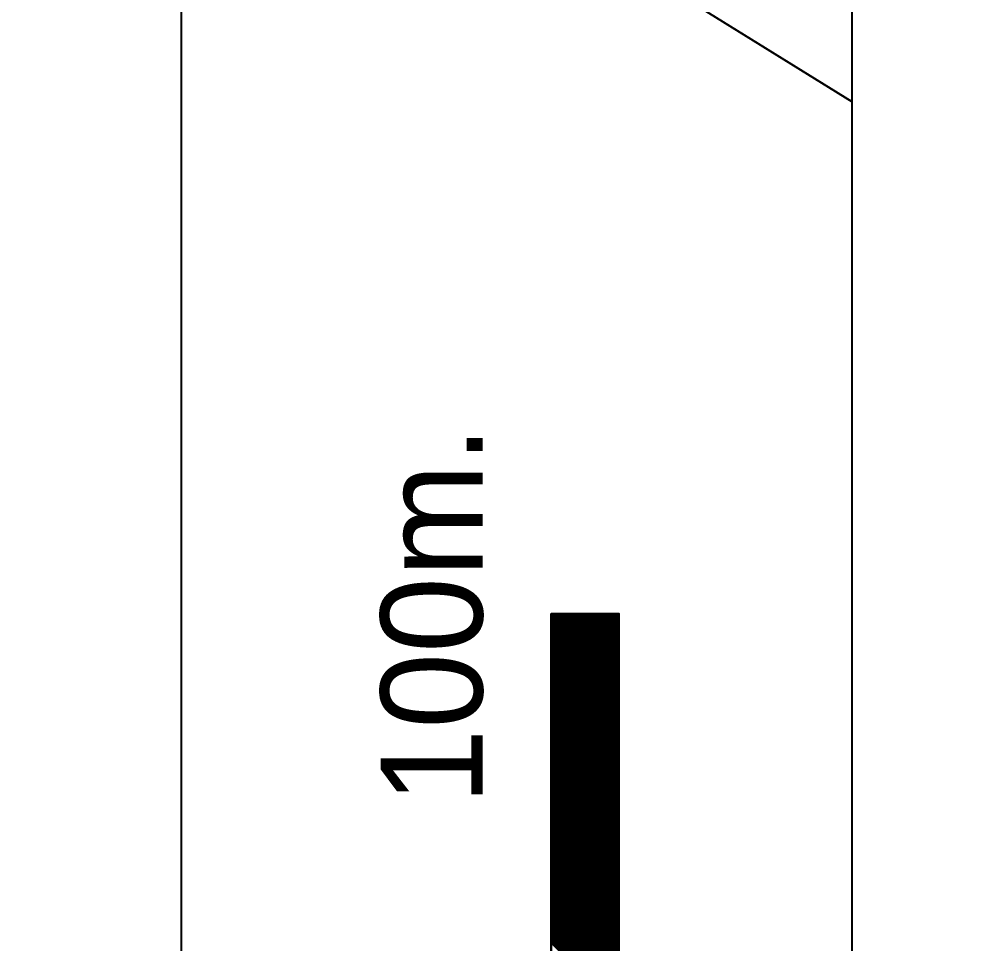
# Model space of a CAD drawing. Extents: x 730854 to 731444, y 4378581 to 4379608.
# Drawn here: x 731085.85 to 731100, y 4379576.16 to 4379589.76 of the extents above; entities that cross this region are included whole.
import ezdxf
from ezdxf.enums import TextEntityAlignment as Align

# ---------------------------------------------------------------- set-up
doc = ezdxf.new("R2010")
doc.units = 0
doc.layers.get('0').update_dxf_attribs({"linetype": 'CONTINUOUS'})

msp = doc.modelspace()

# ---------------------------------------------------------------- linework, layer by layer
at = {"color": 0, "linetype": 'CONTINUOUS'}
for p, q in [((731093.67, 4379481.01), (731093.67, 4379581.01)), ((731094.67, 4379580.01), (731093.67, 4379581.01)), ((731093.67, 4379481.01), (731093.67, 4379581.01)), ((731094.67, 4379580.01), (731093.67, 4379581.01)), ((731094.67, 4379579.99), (731093.67, 4379580.99)), ((731094.67, 4379579.99), (731093.67, 4379580.99)), ((731094.67, 4379579.98), (731093.67, 4379580.98)), ((731094.67, 4379579.98), (731093.67, 4379580.98)), ((731094.67, 4379579.96), (731093.67, 4379580.96)), ((731094.67, 4379579.96), (731093.67, 4379580.96)), ((731094.67, 4379579.95), (731093.67, 4379580.95)), ((731094.67, 4379579.95), (731093.67, 4379580.95)), ((731094.67, 4379580.02), (731093.68, 4379581.01)), ((731094.67, 4379580.02), (731093.68, 4379581.01)), ((731094.67, 4379580.03), (731093.69, 4379581.01)), ((731094.67, 4379580.03), (731093.69, 4379581.01)), ((731094.67, 4379580.05), (731093.71, 4379581.01)), ((731094.67, 4379580.05), (731093.71, 4379581.01)), ((731094.67, 4379580.06), (731093.72, 4379581.01)), ((731094.67, 4379580.06), (731093.72, 4379581.01)), ((731094.67, 4379580.08), (731093.74, 4379581.01)), ((731094.67, 4379580.08), (731093.74, 4379581.01)), ((731094.67, 4379580.09), (731093.75, 4379581.01)), ((731094.67, 4379580.09), (731093.75, 4379581.01)), ((731094.67, 4379580.1), (731093.76, 4379581.01)), ((731094.67, 4379580.1), (731093.76, 4379581.01)), ((731094.67, 4379580.12), (731093.78, 4379581.01)), ((731094.67, 4379580.12), (731093.78, 4379581.01)), ((731094.67, 4379580.13), (731093.79, 4379581.01)), ((731094.67, 4379580.13), (731093.79, 4379581.01)), ((731094.67, 4379580.15), (731093.81, 4379581.01)), ((731094.67, 4379580.15), (731093.81, 4379581.01)), ((731094.67, 4379580.16), (731093.82, 4379581.01)), ((731094.67, 4379580.16), (731093.82, 4379581.01)), ((731094.67, 4379580.17), (731093.83, 4379581.01)), ((731094.67, 4379580.17), (731093.83, 4379581.01)), ((731094.67, 4379580.19), (731093.85, 4379581.01)), ((731094.67, 4379580.19), (731093.85, 4379581.01)), ((731094.67, 4379580.2), (731093.86, 4379581.01)), ((731094.67, 4379580.2), (731093.86, 4379581.01)), ((731094.67, 4379580.22), (731093.88, 4379581.01)), ((731094.67, 4379580.22), (731093.88, 4379581.01)), ((731094.67, 4379580.23), (731093.89, 4379581.01)), ((731094.67, 4379580.23), (731093.89, 4379581.01)), ((731094.67, 4379580.25), (731093.91, 4379581.01)), ((731094.67, 4379580.25), (731093.91, 4379581.01)), ((731094.67, 4379580.26), (731093.92, 4379581.01)), ((731094.67, 4379580.26), (731093.92, 4379581.01)), ((731094.67, 4379580.27), (731093.93, 4379581.01)), ((731094.67, 4379580.27), (731093.93, 4379581.01)), ((731094.67, 4379580.29), (731093.95, 4379581.01)), ((731094.67, 4379580.29), (731093.95, 4379581.01)), ((731094.67, 4379580.3), (731093.96, 4379581.01)), ((731094.67, 4379580.3), (731093.96, 4379581.01)), ((731094.67, 4379580.32), (731093.98, 4379581.01)), ((731094.67, 4379580.32), (731093.98, 4379581.01)), ((731094.67, 4379580.33), (731093.99, 4379581.01)), ((731094.67, 4379580.33), (731093.99, 4379581.01)), ((731094.67, 4379580.34), (731094, 4379581.01)), ((731094.67, 4379580.34), (731094, 4379581.01)), ((731094.67, 4379580.36), (731094.02, 4379581.01)), ((731094.67, 4379580.36), (731094.02, 4379581.01)), ((731094.67, 4379580.37), (731094.03, 4379581.01)), ((731094.67, 4379580.37), (731094.03, 4379581.01)), ((731094.67, 4379580.39), (731094.05, 4379581.01)), ((731094.67, 4379580.39), (731094.05, 4379581.01)), ((731094.67, 4379580.4), (731094.06, 4379581.01)), ((731094.67, 4379580.4), (731094.06, 4379581.01)), ((731094.67, 4379580.42), (731094.08, 4379581.01)), ((731094.67, 4379580.42), (731094.08, 4379581.01)), ((731094.67, 4379580.43), (731094.09, 4379581.01)), ((731094.67, 4379580.43), (731094.09, 4379581.01)), ((731094.67, 4379580.44), (731094.1, 4379581.01)), ((731094.67, 4379580.44), (731094.1, 4379581.01)), ((731094.67, 4379580.46), (731094.12, 4379581.01)), ((731094.67, 4379580.46), (731094.12, 4379581.01)), ((731094.67, 4379580.47), (731094.13, 4379581.01)), ((731094.67, 4379580.47), (731094.13, 4379581.01)), ((731094.67, 4379580.49), (731094.15, 4379581.01)), ((731094.67, 4379580.49), (731094.15, 4379581.01)), ((731094.67, 4379580.5), (731094.16, 4379581.01)), ((731094.67, 4379580.5), (731094.16, 4379581.01)), ((731094.67, 4379580.51), (731094.17, 4379581.01)), ((731094.67, 4379580.51), (731094.17, 4379581.01)), ((731094.67, 4379580.53), (731094.19, 4379581.01)), ((731094.67, 4379580.53), (731094.19, 4379581.01)), ((731094.67, 4379580.54), (731094.2, 4379581.01)), ((731094.67, 4379580.54), (731094.2, 4379581.01)), ((731094.67, 4379580.56), (731094.22, 4379581.01)), ((731094.67, 4379580.56), (731094.22, 4379581.01)), ((731094.67, 4379580.57), (731094.23, 4379581.01)), ((731094.67, 4379580.57), (731094.23, 4379581.01)), ((731094.67, 4379580.59), (731094.25, 4379581.01)), ((731094.67, 4379580.59), (731094.25, 4379581.01)), ((731094.67, 4379580.6), (731094.26, 4379581.01)), ((731094.67, 4379580.6), (731094.26, 4379581.01)), ((731094.67, 4379580.61), (731094.27, 4379581.01)), ((731094.67, 4379580.61), (731094.27, 4379581.01)), ((731094.67, 4379580.63), (731094.29, 4379581.01)), ((731094.67, 4379580.63), (731094.29, 4379581.01)), ((731094.67, 4379580.64), (731094.3, 4379581.01)), ((731094.67, 4379580.64), (731094.3, 4379581.01)), ((731094.67, 4379580.66), (731094.32, 4379581.01)), ((731094.67, 4379580.66), (731094.32, 4379581.01)), ((731094.67, 4379580.67), (731094.33, 4379581.01)), ((731094.67, 4379580.67), (731094.33, 4379581.01)), ((731094.67, 4379580.68), (731094.34, 4379581.01)), ((731094.67, 4379580.68), (731094.34, 4379581.01)), ((731094.67, 4379580.7), (731094.36, 4379581.01)), ((731094.67, 4379580.7), (731094.36, 4379581.01)), ((731094.67, 4379580.71), (731094.37, 4379581.01)), ((731094.67, 4379580.71), (731094.37, 4379581.01)), ((731094.67, 4379580.73), (731094.39, 4379581.01)), ((731094.67, 4379580.73), (731094.39, 4379581.01)), ((731094.67, 4379580.74), (731094.4, 4379581.01)), ((731094.67, 4379580.74), (731094.4, 4379581.01)), ((731094.67, 4379580.75), (731094.41, 4379581.01)), ((731094.67, 4379580.75), (731094.41, 4379581.01)), ((731094.67, 4379580.77), (731094.43, 4379581.01)), ((731094.67, 4379580.77), (731094.43, 4379581.01)), ((731094.67, 4379580.78), (731094.44, 4379581.01)), ((731094.67, 4379580.78), (731094.44, 4379581.01)), ((731094.67, 4379580.8), (731094.46, 4379581.01)), ((731094.67, 4379580.8), (731094.46, 4379581.01)), ((731094.67, 4379580.81), (731094.47, 4379581.01)), ((731094.67, 4379580.81), (731094.47, 4379581.01)), ((731094.67, 4379580.83), (731094.49, 4379581.01)), ((731094.67, 4379580.83), (731094.49, 4379581.01)), ((731094.67, 4379580.84), (731094.5, 4379581.01)), ((731094.67, 4379580.84), (731094.5, 4379581.01)), ((731094.67, 4379580.85), (731094.51, 4379581.01)), ((731094.67, 4379580.85), (731094.51, 4379581.01)), ((731094.67, 4379580.87), (731094.53, 4379581.01)), ((731094.67, 4379580.87), (731094.53, 4379581.01)), ((731094.67, 4379580.88), (731094.54, 4379581.01)), ((731094.67, 4379580.88), (731094.54, 4379581.01)), ((731094.67, 4379580.9), (731094.56, 4379581.01)), ((731094.67, 4379580.9), (731094.56, 4379581.01)), ((731094.67, 4379580.91), (731094.57, 4379581.01)), ((731094.67, 4379580.91), (731094.57, 4379581.01)), ((731094.67, 4379580.92), (731094.58, 4379581.01)), ((731094.67, 4379580.92), (731094.58, 4379581.01)), ((731094.67, 4379580.94), (731094.6, 4379581.01)), ((731094.67, 4379580.94), (731094.6, 4379581.01)), ((731094.67, 4379580.95), (731094.61, 4379581.01)), ((731094.67, 4379580.95), (731094.61, 4379581.01)), ((731094.67, 4379580.97), (731094.63, 4379581.01)), ((731094.67, 4379580.97), (731094.63, 4379581.01)), ((731094.67, 4379580.98), (731094.64, 4379581.01)), ((731094.67, 4379580.98), (731094.64, 4379581.01)), ((731094.67, 4379581), (731094.66, 4379581.01)), ((731094.67, 4379581), (731094.66, 4379581.01)), ((731094.67, 4379481.01), (731094.67, 4379581.01)), ((731094.67, 4379481.01), (731094.67, 4379581.01)), ((731094.67, 4379579.93), (731093.67, 4379580.93)), ((731094.67, 4379579.93), (731093.67, 4379580.93)), ((731094.67, 4379579.92), (731093.67, 4379580.92)), ((731094.67, 4379579.92), (731093.67, 4379580.92)), ((731094.67, 4379579.91), (731093.67, 4379580.91)), ((731094.67, 4379579.91), (731093.67, 4379580.91)), ((731094.67, 4379579.89), (731093.67, 4379580.89)), ((731094.67, 4379579.89), (731093.67, 4379580.89)), ((731094.67, 4379579.88), (731093.67, 4379580.88)), ((731094.67, 4379579.88), (731093.67, 4379580.88)), ((731094.67, 4379579.86), (731093.67, 4379580.86)), ((731094.67, 4379579.86), (731093.67, 4379580.86)), ((731094.67, 4379579.85), (731093.67, 4379580.85)), ((731094.67, 4379579.85), (731093.67, 4379580.85)), ((731094.67, 4379579.84), (731093.67, 4379580.84)), ((731094.67, 4379579.84), (731093.67, 4379580.84)), ((731094.67, 4379579.82), (731093.67, 4379580.82)), ((731094.67, 4379579.82), (731093.67, 4379580.82)), ((731094.67, 4379579.81), (731093.67, 4379580.81)), ((731094.67, 4379579.81), (731093.67, 4379580.81)), ((731094.67, 4379579.79), (731093.67, 4379580.79)), ((731094.67, 4379579.79), (731093.67, 4379580.79)), ((731094.67, 4379579.78), (731093.67, 4379580.78)), ((731094.67, 4379579.78), (731093.67, 4379580.78)), ((731094.67, 4379579.76), (731093.67, 4379580.76)), ((731094.67, 4379579.76), (731093.67, 4379580.76)), ((731094.67, 4379579.75), (731093.67, 4379580.75)), ((731094.67, 4379579.75), (731093.67, 4379580.75)), ((731094.67, 4379579.74), (731093.67, 4379580.74)), ((731094.67, 4379579.74), (731093.67, 4379580.74)), ((731094.67, 4379579.72), (731093.67, 4379580.72)), ((731094.67, 4379579.72), (731093.67, 4379580.72)), ((731094.67, 4379579.71), (731093.67, 4379580.71)), ((731094.67, 4379579.71), (731093.67, 4379580.71)), ((731094.67, 4379579.69), (731093.67, 4379580.69)), ((731094.67, 4379579.69), (731093.67, 4379580.69)), ((731094.67, 4379579.68), (731093.67, 4379580.68)), ((731094.67, 4379579.68), (731093.67, 4379580.68)), ((731094.67, 4379579.67), (731093.67, 4379580.67)), ((731094.67, 4379579.67), (731093.67, 4379580.67)), ((731094.67, 4379579.65), (731093.67, 4379580.65)), ((731094.67, 4379579.65), (731093.67, 4379580.65)), ((731094.67, 4379579.64), (731093.67, 4379580.64)), ((731094.67, 4379579.64), (731093.67, 4379580.64)), ((731094.67, 4379579.62), (731093.67, 4379580.62)), ((731094.67, 4379579.62), (731093.67, 4379580.62)), ((731094.67, 4379579.61), (731093.67, 4379580.61)), ((731094.67, 4379579.61), (731093.67, 4379580.61)), ((731094.67, 4379579.6), (731093.67, 4379580.6)), ((731094.67, 4379579.6), (731093.67, 4379580.6)), ((731094.67, 4379579.58), (731093.67, 4379580.58)), ((731094.67, 4379579.58), (731093.67, 4379580.58)), ((731094.67, 4379579.57), (731093.67, 4379580.57)), ((731094.67, 4379579.57), (731093.67, 4379580.57)), ((731094.67, 4379579.55), (731093.67, 4379580.55)), ((731094.67, 4379579.55), (731093.67, 4379580.55)), ((731094.67, 4379579.54), (731093.67, 4379580.54)), ((731094.67, 4379579.54), (731093.67, 4379580.54)), ((731094.67, 4379579.52), (731093.67, 4379580.52)), ((731094.67, 4379579.52), (731093.67, 4379580.52)), ((731094.67, 4379579.51), (731093.67, 4379580.51)), ((731094.67, 4379579.51), (731093.67, 4379580.51)), ((731094.67, 4379579.5), (731093.67, 4379580.5)), ((731094.67, 4379579.5), (731093.67, 4379580.5)), ((731094.67, 4379579.48), (731093.67, 4379580.48)), ((731094.67, 4379579.48), (731093.67, 4379580.48)), ((731094.67, 4379579.47), (731093.67, 4379580.47)), ((731094.67, 4379579.47), (731093.67, 4379580.47)), ((731094.67, 4379579.45), (731093.67, 4379580.45)), ((731094.67, 4379579.45), (731093.67, 4379580.45)), ((731094.67, 4379579.44), (731093.67, 4379580.44)), ((731094.67, 4379579.44), (731093.67, 4379580.44)), ((731094.67, 4379579.43), (731093.67, 4379580.43)), ((731094.67, 4379579.43), (731093.67, 4379580.43)), ((731094.67, 4379579.41), (731093.67, 4379580.41)), ((731094.67, 4379579.41), (731093.67, 4379580.41)), ((731094.67, 4379579.4), (731093.67, 4379580.4)), ((731094.67, 4379579.4), (731093.67, 4379580.4)), ((731094.67, 4379579.38), (731093.67, 4379580.38)), ((731094.67, 4379579.38), (731093.67, 4379580.38)), ((731094.67, 4379579.37), (731093.67, 4379580.37)), ((731094.67, 4379579.37), (731093.67, 4379580.37)), ((731094.67, 4379579.35), (731093.67, 4379580.35)), ((731094.67, 4379579.35), (731093.67, 4379580.35)), ((731094.67, 4379579.34), (731093.67, 4379580.34)), ((731094.67, 4379579.34), (731093.67, 4379580.34)), ((731094.67, 4379579.33), (731093.67, 4379580.33)), ((731094.67, 4379579.33), (731093.67, 4379580.33)), ((731094.67, 4379579.31), (731093.67, 4379580.31)), ((731094.67, 4379579.31), (731093.67, 4379580.31)), ((731094.67, 4379579.3), (731093.67, 4379580.3)), ((731094.67, 4379579.3), (731093.67, 4379580.3)), ((731094.67, 4379579.28), (731093.67, 4379580.28)), ((731094.67, 4379579.28), (731093.67, 4379580.28)), ((731094.67, 4379579.27), (731093.67, 4379580.27)), ((731094.67, 4379579.27), (731093.67, 4379580.27)), ((731094.67, 4379579.26), (731093.67, 4379580.26)), ((731094.67, 4379579.26), (731093.67, 4379580.26)), ((731094.67, 4379579.24), (731093.67, 4379580.24)), ((731094.67, 4379579.24), (731093.67, 4379580.24)), ((731094.67, 4379579.23), (731093.67, 4379580.23)), ((731094.67, 4379579.23), (731093.67, 4379580.23)), ((731094.67, 4379579.21), (731093.67, 4379580.21)), ((731094.67, 4379579.21), (731093.67, 4379580.21)), ((731094.67, 4379579.2), (731093.67, 4379580.2)), ((731094.67, 4379579.2), (731093.67, 4379580.2)), ((731094.67, 4379579.18), (731093.67, 4379580.18)), ((731094.67, 4379579.18), (731093.67, 4379580.18)), ((731094.67, 4379579.17), (731093.67, 4379580.17)), ((731094.67, 4379579.17), (731093.67, 4379580.17)), ((731094.67, 4379579.16), (731093.67, 4379580.16)), ((731094.67, 4379579.16), (731093.67, 4379580.16)), ((731094.67, 4379579.14), (731093.67, 4379580.14)), ((731094.67, 4379579.14), (731093.67, 4379580.14)), ((731094.67, 4379579.13), (731093.67, 4379580.13)), ((731094.67, 4379579.13), (731093.67, 4379580.13)), ((731094.67, 4379579.11), (731093.67, 4379580.11)), ((731094.67, 4379579.11), (731093.67, 4379580.11)), ((731094.67, 4379579.1), (731093.67, 4379580.1)), ((731094.67, 4379579.1), (731093.67, 4379580.1)), ((731094.67, 4379579.09), (731093.67, 4379580.09)), ((731094.67, 4379579.09), (731093.67, 4379580.09)), ((731094.67, 4379579.07), (731093.67, 4379580.07)), ((731094.67, 4379579.07), (731093.67, 4379580.07)), ((731094.67, 4379579.06), (731093.67, 4379580.06)), ((731094.67, 4379579.06), (731093.67, 4379580.06)), ((731094.67, 4379579.04), (731093.67, 4379580.04)), ((731094.67, 4379579.04), (731093.67, 4379580.04)), ((731094.67, 4379579.03), (731093.67, 4379580.03)), ((731094.67, 4379579.03), (731093.67, 4379580.03)), ((731094.67, 4379579.02), (731093.67, 4379580.02)), ((731094.67, 4379579.02), (731093.67, 4379580.02)), ((731094.67, 4379579), (731093.67, 4379580)), ((731094.67, 4379579), (731093.67, 4379580)), ((731094.67, 4379578.99), (731093.67, 4379579.99)), ((731094.67, 4379578.99), (731093.67, 4379579.99)), ((731094.67, 4379578.97), (731093.67, 4379579.97)), ((731094.67, 4379578.97), (731093.67, 4379579.97)), ((731094.67, 4379578.96), (731093.67, 4379579.96)), ((731094.67, 4379578.96), (731093.67, 4379579.96)), ((731094.67, 4379578.94), (731093.67, 4379579.94)), ((731094.67, 4379578.94), (731093.67, 4379579.94)), ((731094.67, 4379578.93), (731093.67, 4379579.93)), ((731094.67, 4379578.93), (731093.67, 4379579.93)), ((731094.67, 4379578.92), (731093.67, 4379579.92)), ((731094.67, 4379578.92), (731093.67, 4379579.92)), ((731094.67, 4379578.9), (731093.67, 4379579.9)), ((731094.67, 4379578.9), (731093.67, 4379579.9)), ((731094.67, 4379578.89), (731093.67, 4379579.89)), ((731094.67, 4379578.89), (731093.67, 4379579.89)), ((731094.67, 4379578.87), (731093.67, 4379579.87)), ((731094.67, 4379578.87), (731093.67, 4379579.87)), ((731094.67, 4379578.86), (731093.67, 4379579.86)), ((731094.67, 4379578.86), (731093.67, 4379579.86)), ((731094.67, 4379578.85), (731093.67, 4379579.85)), ((731094.67, 4379578.85), (731093.67, 4379579.85)), ((731094.67, 4379578.83), (731093.67, 4379579.83)), ((731094.67, 4379578.83), (731093.67, 4379579.83)), ((731094.67, 4379578.82), (731093.67, 4379579.82)), ((731094.67, 4379578.82), (731093.67, 4379579.82)), ((731094.67, 4379578.8), (731093.67, 4379579.8)), ((731094.67, 4379578.8), (731093.67, 4379579.8)), ((731094.67, 4379578.79), (731093.67, 4379579.79)), ((731094.67, 4379578.79), (731093.67, 4379579.79)), ((731094.67, 4379578.77), (731093.67, 4379579.77)), ((731094.67, 4379578.77), (731093.67, 4379579.77)), ((731094.67, 4379578.76), (731093.67, 4379579.76)), ((731094.67, 4379578.76), (731093.67, 4379579.76)), ((731094.67, 4379578.75), (731093.67, 4379579.75)), ((731094.67, 4379578.75), (731093.67, 4379579.75)), ((731094.67, 4379578.73), (731093.67, 4379579.73)), ((731094.67, 4379578.73), (731093.67, 4379579.73)), ((731094.67, 4379578.72), (731093.67, 4379579.72)), ((731094.67, 4379578.72), (731093.67, 4379579.72)), ((731094.67, 4379578.7), (731093.67, 4379579.7)), ((731094.67, 4379578.7), (731093.67, 4379579.7)), ((731094.67, 4379578.69), (731093.67, 4379579.69)), ((731094.67, 4379578.69), (731093.67, 4379579.69)), ((731094.67, 4379578.68), (731093.67, 4379579.68)), ((731094.67, 4379578.68), (731093.67, 4379579.68)), ((731094.67, 4379578.66), (731093.67, 4379579.66)), ((731094.67, 4379578.66), (731093.67, 4379579.66)), ((731094.67, 4379578.65), (731093.67, 4379579.65)), ((731094.67, 4379578.65), (731093.67, 4379579.65)), ((731094.67, 4379578.63), (731093.67, 4379579.63)), ((731094.67, 4379578.63), (731093.67, 4379579.63)), ((731094.67, 4379578.62), (731093.67, 4379579.62)), ((731094.67, 4379578.62), (731093.67, 4379579.62)), ((731094.67, 4379578.61), (731093.67, 4379579.61)), ((731094.67, 4379578.61), (731093.67, 4379579.61)), ((731094.67, 4379578.59), (731093.67, 4379579.59)), ((731094.67, 4379578.59), (731093.67, 4379579.59)), ((731094.67, 4379578.58), (731093.67, 4379579.58)), ((731094.67, 4379578.58), (731093.67, 4379579.58)), ((731094.67, 4379578.56), (731093.67, 4379579.56)), ((731094.67, 4379578.56), (731093.67, 4379579.56)), ((731094.67, 4379578.55), (731093.67, 4379579.55)), ((731094.67, 4379578.55), (731093.67, 4379579.55)), ((731094.67, 4379578.53), (731093.67, 4379579.53)), ((731094.67, 4379578.53), (731093.67, 4379579.53)), ((731094.67, 4379578.52), (731093.67, 4379579.52)), ((731094.67, 4379578.52), (731093.67, 4379579.52)), ((731094.67, 4379578.51), (731093.67, 4379579.51)), ((731094.67, 4379578.51), (731093.67, 4379579.51)), ((731094.67, 4379578.49), (731093.67, 4379579.49)), ((731094.67, 4379578.49), (731093.67, 4379579.49)), ((731094.67, 4379578.48), (731093.67, 4379579.48)), ((731094.67, 4379578.48), (731093.67, 4379579.48)), ((731094.67, 4379578.46), (731093.67, 4379579.46)), ((731094.67, 4379578.46), (731093.67, 4379579.46)), ((731094.67, 4379578.45), (731093.67, 4379579.45)), ((731094.67, 4379578.45), (731093.67, 4379579.45)), ((731094.67, 4379578.44), (731093.67, 4379579.44)), ((731094.67, 4379578.44), (731093.67, 4379579.44)), ((731094.67, 4379578.42), (731093.67, 4379579.42)), ((731094.67, 4379578.42), (731093.67, 4379579.42)), ((731094.67, 4379578.41), (731093.67, 4379579.41)), ((731094.67, 4379578.41), (731093.67, 4379579.41)), ((731094.67, 4379578.39), (731093.67, 4379579.39)), ((731094.67, 4379578.39), (731093.67, 4379579.39)), ((731094.67, 4379578.38), (731093.67, 4379579.38)), ((731094.67, 4379578.38), (731093.67, 4379579.38)), ((731094.67, 4379578.36), (731093.67, 4379579.36)), ((731094.67, 4379578.36), (731093.67, 4379579.36)), ((731094.67, 4379578.35), (731093.67, 4379579.35)), ((731094.67, 4379578.35), (731093.67, 4379579.35)), ((731094.67, 4379578.34), (731093.67, 4379579.34)), ((731094.67, 4379578.34), (731093.67, 4379579.34)), ((731094.67, 4379578.32), (731093.67, 4379579.32)), ((731094.67, 4379578.32), (731093.67, 4379579.32)), ((731094.67, 4379578.31), (731093.67, 4379579.31)), ((731094.67, 4379578.31), (731093.67, 4379579.31)), ((731094.67, 4379578.29), (731093.67, 4379579.29)), ((731094.67, 4379578.29), (731093.67, 4379579.29)), ((731094.67, 4379578.28), (731093.67, 4379579.28)), ((731094.67, 4379578.28), (731093.67, 4379579.28)), ((731094.67, 4379578.27), (731093.67, 4379579.27)), ((731094.67, 4379578.27), (731093.67, 4379579.27)), ((731094.67, 4379578.25), (731093.67, 4379579.25)), ((731094.67, 4379578.25), (731093.67, 4379579.25)), ((731094.67, 4379578.24), (731093.67, 4379579.24)), ((731094.67, 4379578.24), (731093.67, 4379579.24)), ((731094.67, 4379578.22), (731093.67, 4379579.22)), ((731094.67, 4379578.22), (731093.67, 4379579.22)), ((731094.67, 4379578.21), (731093.67, 4379579.21)), ((731094.67, 4379578.21), (731093.67, 4379579.21)), ((731094.67, 4379578.2), (731093.67, 4379579.2)), ((731094.67, 4379578.2), (731093.67, 4379579.2)), ((731094.67, 4379578.18), (731093.67, 4379579.18)), ((731094.67, 4379578.18), (731093.67, 4379579.18)), ((731094.67, 4379578.17), (731093.67, 4379579.17)), ((731094.67, 4379578.17), (731093.67, 4379579.17)), ((731094.67, 4379578.15), (731093.67, 4379579.15)), ((731094.67, 4379578.15), (731093.67, 4379579.15)), ((731094.67, 4379578.14), (731093.67, 4379579.14)), ((731094.67, 4379578.14), (731093.67, 4379579.14)), ((731094.67, 4379578.12), (731093.67, 4379579.12)), ((731094.67, 4379578.12), (731093.67, 4379579.12)), ((731094.67, 4379578.11), (731093.67, 4379579.11)), ((731094.67, 4379578.11), (731093.67, 4379579.11)), ((731094.67, 4379578.1), (731093.67, 4379579.1)), ((731094.67, 4379578.1), (731093.67, 4379579.1)), ((731094.67, 4379578.08), (731093.67, 4379579.08)), ((731094.67, 4379578.08), (731093.67, 4379579.08)), ((731094.67, 4379578.07), (731093.67, 4379579.07)), ((731094.67, 4379578.07), (731093.67, 4379579.07)), ((731094.67, 4379578.05), (731093.67, 4379579.05)), ((731094.67, 4379578.05), (731093.67, 4379579.05)), ((731094.67, 4379578.04), (731093.67, 4379579.04)), ((731094.67, 4379578.04), (731093.67, 4379579.04)), ((731094.67, 4379578.03), (731093.67, 4379579.03)), ((731094.67, 4379578.03), (731093.67, 4379579.03)), ((731094.67, 4379578.01), (731093.67, 4379579.01)), ((731094.67, 4379578.01), (731093.67, 4379579.01)), ((731094.67, 4379578), (731093.67, 4379579)), ((731094.67, 4379578), (731093.67, 4379579)), ((731094.67, 4379577.98), (731093.67, 4379578.98)), ((731094.67, 4379577.98), (731093.67, 4379578.98)), ((731094.67, 4379577.97), (731093.67, 4379578.97)), ((731094.67, 4379577.97), (731093.67, 4379578.97)), ((731094.67, 4379577.95), (731093.67, 4379578.95)), ((731094.67, 4379577.95), (731093.67, 4379578.95)), ((731094.67, 4379577.94), (731093.67, 4379578.94)), ((731094.67, 4379577.94), (731093.67, 4379578.94)), ((731094.67, 4379577.93), (731093.67, 4379578.93)), ((731094.67, 4379577.93), (731093.67, 4379578.93)), ((731094.67, 4379577.91), (731093.67, 4379578.91)), ((731094.67, 4379577.91), (731093.67, 4379578.91)), ((731094.67, 4379577.9), (731093.67, 4379578.9)), ((731094.67, 4379577.9), (731093.67, 4379578.9)), ((731094.67, 4379577.88), (731093.67, 4379578.88)), ((731094.67, 4379577.88), (731093.67, 4379578.88)), ((731094.67, 4379577.87), (731093.67, 4379578.87)), ((731094.67, 4379577.87), (731093.67, 4379578.87)), ((731094.67, 4379577.86), (731093.67, 4379578.86)), ((731094.67, 4379577.86), (731093.67, 4379578.86)), ((731094.67, 4379577.84), (731093.67, 4379578.84)), ((731094.67, 4379577.84), (731093.67, 4379578.84)), ((731094.67, 4379577.83), (731093.67, 4379578.83)), ((731094.67, 4379577.83), (731093.67, 4379578.83)), ((731094.67, 4379577.81), (731093.67, 4379578.81)), ((731094.67, 4379577.81), (731093.67, 4379578.81)), ((731094.67, 4379577.8), (731093.67, 4379578.8)), ((731094.67, 4379577.8), (731093.67, 4379578.8)), ((731094.67, 4379577.78), (731093.67, 4379578.78)), ((731094.67, 4379577.78), (731093.67, 4379578.78)), ((731094.67, 4379577.77), (731093.67, 4379578.77)), ((731094.67, 4379577.77), (731093.67, 4379578.77)), ((731094.67, 4379577.76), (731093.67, 4379578.76)), ((731094.67, 4379577.76), (731093.67, 4379578.76)), ((731094.67, 4379577.74), (731093.67, 4379578.74)), ((731094.67, 4379577.74), (731093.67, 4379578.74)), ((731094.67, 4379577.73), (731093.67, 4379578.73)), ((731094.67, 4379577.73), (731093.67, 4379578.73)), ((731094.67, 4379577.71), (731093.67, 4379578.71)), ((731094.67, 4379577.71), (731093.67, 4379578.71)), ((731094.67, 4379577.7), (731093.67, 4379578.7)), ((731094.67, 4379577.7), (731093.67, 4379578.7)), ((731094.67, 4379577.69), (731093.67, 4379578.69)), ((731094.67, 4379577.69), (731093.67, 4379578.69)), ((731094.67, 4379577.67), (731093.67, 4379578.67)), ((731094.67, 4379577.67), (731093.67, 4379578.67)), ((731094.67, 4379577.66), (731093.67, 4379578.66)), ((731094.67, 4379577.66), (731093.67, 4379578.66)), ((731094.67, 4379577.64), (731093.67, 4379578.64)), ((731094.67, 4379577.64), (731093.67, 4379578.64)), ((731094.67, 4379577.63), (731093.67, 4379578.63)), ((731094.67, 4379577.63), (731093.67, 4379578.63)), ((731094.67, 4379577.62), (731093.67, 4379578.62)), ((731094.67, 4379577.62), (731093.67, 4379578.62)), ((731094.67, 4379577.6), (731093.67, 4379578.6)), ((731094.67, 4379577.6), (731093.67, 4379578.6)), ((731094.67, 4379577.59), (731093.67, 4379578.59)), ((731094.67, 4379577.59), (731093.67, 4379578.59)), ((731094.67, 4379577.57), (731093.67, 4379578.57)), ((731094.67, 4379577.57), (731093.67, 4379578.57)), ((731094.67, 4379577.56), (731093.67, 4379578.56)), ((731094.67, 4379577.56), (731093.67, 4379578.56)), ((731094.67, 4379577.54), (731093.67, 4379578.54)), ((731094.67, 4379577.54), (731093.67, 4379578.54)), ((731094.67, 4379577.53), (731093.67, 4379578.53)), ((731094.67, 4379577.53), (731093.67, 4379578.53)), ((731094.67, 4379577.52), (731093.67, 4379578.52)), ((731094.67, 4379577.52), (731093.67, 4379578.52)), ((731094.67, 4379577.5), (731093.67, 4379578.5)), ((731094.67, 4379577.5), (731093.67, 4379578.5)), ((731094.67, 4379577.49), (731093.67, 4379578.49)), ((731094.67, 4379577.49), (731093.67, 4379578.49)), ((731094.67, 4379577.47), (731093.67, 4379578.47)), ((731094.67, 4379577.47), (731093.67, 4379578.47)), ((731094.67, 4379577.46), (731093.67, 4379578.46)), ((731094.67, 4379577.46), (731093.67, 4379578.46)), ((731094.67, 4379577.45), (731093.67, 4379578.45)), ((731094.67, 4379577.45), (731093.67, 4379578.45)), ((731094.67, 4379577.43), (731093.67, 4379578.43)), ((731094.67, 4379577.43), (731093.67, 4379578.43)), ((731094.67, 4379577.42), (731093.67, 4379578.42)), ((731094.67, 4379577.42), (731093.67, 4379578.42)), ((731094.67, 4379577.4), (731093.67, 4379578.4)), ((731094.67, 4379577.4), (731093.67, 4379578.4)), ((731094.67, 4379577.39), (731093.67, 4379578.39)), ((731094.67, 4379577.39), (731093.67, 4379578.39)), ((731094.67, 4379577.37), (731093.67, 4379578.37)), ((731094.67, 4379577.37), (731093.67, 4379578.37)), ((731094.67, 4379577.36), (731093.67, 4379578.36)), ((731094.67, 4379577.36), (731093.67, 4379578.36)), ((731094.67, 4379577.35), (731093.67, 4379578.35)), ((731094.67, 4379577.35), (731093.67, 4379578.35)), ((731094.67, 4379577.33), (731093.67, 4379578.33)), ((731094.67, 4379577.33), (731093.67, 4379578.33)), ((731094.67, 4379577.32), (731093.67, 4379578.32)), ((731094.67, 4379577.32), (731093.67, 4379578.32)), ((731094.67, 4379577.3), (731093.67, 4379578.3)), ((731094.67, 4379577.3), (731093.67, 4379578.3)), ((731094.67, 4379577.29), (731093.67, 4379578.29)), ((731094.67, 4379577.29), (731093.67, 4379578.29)), ((731094.67, 4379577.28), (731093.67, 4379578.28)), ((731094.67, 4379577.28), (731093.67, 4379578.28)), ((731094.67, 4379577.26), (731093.67, 4379578.26)), ((731094.67, 4379577.26), (731093.67, 4379578.26)), ((731094.67, 4379577.25), (731093.67, 4379578.25)), ((731094.67, 4379577.25), (731093.67, 4379578.25)), ((731094.67, 4379577.23), (731093.67, 4379578.23)), ((731094.67, 4379577.23), (731093.67, 4379578.23)), ((731094.67, 4379577.22), (731093.67, 4379578.22)), ((731094.67, 4379577.22), (731093.67, 4379578.22)), ((731094.67, 4379577.21), (731093.67, 4379578.21)), ((731094.67, 4379577.21), (731093.67, 4379578.21)), ((731094.67, 4379577.19), (731093.67, 4379578.19)), ((731094.67, 4379577.19), (731093.67, 4379578.19)), ((731094.67, 4379577.18), (731093.67, 4379578.18)), ((731094.67, 4379577.18), (731093.67, 4379578.18)), ((731094.67, 4379577.16), (731093.67, 4379578.16)), ((731094.67, 4379577.16), (731093.67, 4379578.16)), ((731094.67, 4379577.15), (731093.67, 4379578.15)), ((731094.67, 4379577.15), (731093.67, 4379578.15)), ((731094.67, 4379577.13), (731093.67, 4379578.13)), ((731094.67, 4379577.13), (731093.67, 4379578.13)), ((731094.67, 4379577.12), (731093.67, 4379578.12)), ((731094.67, 4379577.12), (731093.67, 4379578.12)), ((731094.67, 4379577.11), (731093.67, 4379578.11)), ((731094.67, 4379577.11), (731093.67, 4379578.11)), ((731094.67, 4379577.09), (731093.67, 4379578.09)), ((731094.67, 4379577.09), (731093.67, 4379578.09)), ((731094.67, 4379577.08), (731093.67, 4379578.08)), ((731094.67, 4379577.08), (731093.67, 4379578.08)), ((731094.67, 4379577.06), (731093.67, 4379578.06)), ((731094.67, 4379577.06), (731093.67, 4379578.06)), ((731094.67, 4379577.05), (731093.67, 4379578.05)), ((731094.67, 4379577.05), (731093.67, 4379578.05)), ((731094.67, 4379577.04), (731093.67, 4379578.04)), ((731094.67, 4379577.04), (731093.67, 4379578.04)), ((731094.67, 4379577.02), (731093.67, 4379578.02)), ((731094.67, 4379577.02), (731093.67, 4379578.02)), ((731094.67, 4379577.01), (731093.67, 4379578.01)), ((731094.67, 4379577.01), (731093.67, 4379578.01)), ((731094.67, 4379576.99), (731093.67, 4379577.99)), ((731094.67, 4379576.99), (731093.67, 4379577.99)), ((731094.67, 4379576.98), (731093.67, 4379577.98)), ((731094.67, 4379576.98), (731093.67, 4379577.98)), ((731094.67, 4379576.96), (731093.67, 4379577.96)), ((731094.67, 4379576.96), (731093.67, 4379577.96)), ((731094.67, 4379576.95), (731093.67, 4379577.95)), ((731094.67, 4379576.95), (731093.67, 4379577.95)), ((731094.67, 4379576.94), (731093.67, 4379577.94)), ((731094.67, 4379576.94), (731093.67, 4379577.94)), ((731094.67, 4379576.92), (731093.67, 4379577.92)), ((731094.67, 4379576.92), (731093.67, 4379577.92)), ((731094.67, 4379576.91), (731093.67, 4379577.91)), ((731094.67, 4379576.91), (731093.67, 4379577.91)), ((731094.67, 4379576.89), (731093.67, 4379577.89)), ((731094.67, 4379576.89), (731093.67, 4379577.89)), ((731094.67, 4379576.88), (731093.67, 4379577.88)), ((731094.67, 4379576.88), (731093.67, 4379577.88)), ((731094.67, 4379576.87), (731093.67, 4379577.87)), ((731094.67, 4379576.87), (731093.67, 4379577.87)), ((731094.67, 4379576.85), (731093.67, 4379577.85)), ((731094.67, 4379576.85), (731093.67, 4379577.85)), ((731094.67, 4379576.84), (731093.67, 4379577.84)), ((731094.67, 4379576.84), (731093.67, 4379577.84)), ((731094.67, 4379576.82), (731093.67, 4379577.82)), ((731094.67, 4379576.82), (731093.67, 4379577.82)), ((731094.67, 4379576.81), (731093.67, 4379577.81)), ((731094.67, 4379576.81), (731093.67, 4379577.81)), ((731094.67, 4379576.79), (731093.67, 4379577.79)), ((731094.67, 4379576.79), (731093.67, 4379577.79)), ((731094.67, 4379576.78), (731093.67, 4379577.78)), ((731094.67, 4379576.78), (731093.67, 4379577.78)), ((731094.67, 4379576.77), (731093.67, 4379577.77)), ((731094.67, 4379576.77), (731093.67, 4379577.77)), ((731094.67, 4379576.75), (731093.67, 4379577.75)), ((731094.67, 4379576.75), (731093.67, 4379577.75)), ((731094.67, 4379576.74), (731093.67, 4379577.74)), ((731094.67, 4379576.74), (731093.67, 4379577.74)), ((731094.67, 4379576.72), (731093.67, 4379577.72)), ((731094.67, 4379576.72), (731093.67, 4379577.72)), ((731094.67, 4379576.71), (731093.67, 4379577.71)), ((731094.67, 4379576.71), (731093.67, 4379577.71)), ((731094.67, 4379576.7), (731093.67, 4379577.7)), ((731094.67, 4379576.7), (731093.67, 4379577.7)), ((731094.67, 4379576.68), (731093.67, 4379577.68)), ((731094.67, 4379576.68), (731093.67, 4379577.68)), ((731094.67, 4379576.67), (731093.67, 4379577.67)), ((731094.67, 4379576.67), (731093.67, 4379577.67)), ((731094.67, 4379576.65), (731093.67, 4379577.65)), ((731094.67, 4379576.65), (731093.67, 4379577.65)), ((731094.67, 4379576.64), (731093.67, 4379577.64)), ((731094.67, 4379576.64), (731093.67, 4379577.64)), ((731094.67, 4379576.63), (731093.67, 4379577.63)), ((731094.67, 4379576.63), (731093.67, 4379577.63)), ((731094.67, 4379576.61), (731093.67, 4379577.61)), ((731094.67, 4379576.61), (731093.67, 4379577.61)), ((731094.67, 4379576.6), (731093.67, 4379577.6)), ((731094.67, 4379576.6), (731093.67, 4379577.6)), ((731094.67, 4379576.58), (731093.67, 4379577.58)), ((731094.67, 4379576.58), (731093.67, 4379577.58)), ((731094.67, 4379576.57), (731093.67, 4379577.57)), ((731094.67, 4379576.57), (731093.67, 4379577.57)), ((731094.67, 4379576.55), (731093.67, 4379577.55)), ((731094.67, 4379576.55), (731093.67, 4379577.55)), ((731094.67, 4379576.54), (731093.67, 4379577.54)), ((731094.67, 4379576.54), (731093.67, 4379577.54)), ((731094.67, 4379576.53), (731093.67, 4379577.53)), ((731094.67, 4379576.53), (731093.67, 4379577.53)), ((731094.67, 4379576.51), (731093.67, 4379577.51)), ((731094.67, 4379576.51), (731093.67, 4379577.51)), ((731094.67, 4379576.5), (731093.67, 4379577.5)), ((731094.67, 4379576.5), (731093.67, 4379577.5)), ((731094.67, 4379576.48), (731093.67, 4379577.48)), ((731094.67, 4379576.48), (731093.67, 4379577.48)), ((731094.67, 4379576.47), (731093.67, 4379577.47)), ((731094.67, 4379576.47), (731093.67, 4379577.47)), ((731094.67, 4379576.46), (731093.67, 4379577.46)), ((731094.67, 4379576.46), (731093.67, 4379577.46)), ((731094.67, 4379576.44), (731093.67, 4379577.44)), ((731094.67, 4379576.44), (731093.67, 4379577.44)), ((731094.67, 4379576.43), (731093.67, 4379577.43)), ((731094.67, 4379576.43), (731093.67, 4379577.43)), ((731094.67, 4379576.41), (731093.67, 4379577.41)), ((731094.67, 4379576.41), (731093.67, 4379577.41)), ((731094.67, 4379576.4), (731093.67, 4379577.4)), ((731094.67, 4379576.4), (731093.67, 4379577.4)), ((731094.67, 4379576.38), (731093.67, 4379577.38)), ((731094.67, 4379576.38), (731093.67, 4379577.38)), ((731094.67, 4379576.37), (731093.67, 4379577.37)), ((731094.67, 4379576.37), (731093.67, 4379577.37)), ((731094.67, 4379576.36), (731093.67, 4379577.36)), ((731094.67, 4379576.36), (731093.67, 4379577.36)), ((731094.67, 4379576.34), (731093.67, 4379577.34)), ((731094.67, 4379576.34), (731093.67, 4379577.34)), ((731094.67, 4379576.33), (731093.67, 4379577.33)), ((731094.67, 4379576.33), (731093.67, 4379577.33)), ((731094.67, 4379576.31), (731093.67, 4379577.31)), ((731094.67, 4379576.31), (731093.67, 4379577.31)), ((731094.67, 4379576.3), (731093.67, 4379577.3)), ((731094.67, 4379576.3), (731093.67, 4379577.3)), ((731094.67, 4379576.29), (731093.67, 4379577.29)), ((731094.67, 4379576.29), (731093.67, 4379577.29)), ((731094.67, 4379576.27), (731093.67, 4379577.27)), ((731094.67, 4379576.27), (731093.67, 4379577.27)), ((731094.67, 4379576.26), (731093.67, 4379577.26)), ((731094.67, 4379576.26), (731093.67, 4379577.26)), ((731094.67, 4379576.24), (731093.67, 4379577.24)), ((731094.67, 4379576.24), (731093.67, 4379577.24)), ((731094.67, 4379576.23), (731093.67, 4379577.23)), ((731094.67, 4379576.23), (731093.67, 4379577.23)), ((731094.67, 4379576.22), (731093.67, 4379577.22)), ((731094.67, 4379576.22), (731093.67, 4379577.22)), ((731094.67, 4379576.2), (731093.67, 4379577.2)), ((731094.67, 4379576.2), (731093.67, 4379577.2)), ((731094.67, 4379576.19), (731093.67, 4379577.19)), ((731094.67, 4379576.19), (731093.67, 4379577.19)), ((731094.67, 4379576.17), (731093.67, 4379577.17)), ((731094.67, 4379576.17), (731093.67, 4379577.17)), ((731094.67, 4379576.16), (731093.67, 4379577.16)), ((731094.67, 4379576.16), (731093.67, 4379577.16)), ((731094.67, 4379576.14), (731093.67, 4379577.14)), ((731094.67, 4379576.14), (731093.67, 4379577.14)), ((731094.67, 4379576.13), (731093.67, 4379577.13)), ((731094.67, 4379576.13), (731093.67, 4379577.13)), ((731094.67, 4379576.12), (731093.67, 4379577.12)), ((731094.67, 4379576.12), (731093.67, 4379577.12)), ((731094.67, 4379576.1), (731093.67, 4379577.1)), ((731094.67, 4379576.1), (731093.67, 4379577.1)), ((731094.67, 4379576.09), (731093.67, 4379577.09)), ((731094.67, 4379576.09), (731093.67, 4379577.09)), ((731094.67, 4379576.07), (731093.67, 4379577.07)), ((731094.67, 4379576.07), (731093.67, 4379577.07)), ((731094.67, 4379576.06), (731093.67, 4379577.06)), ((731094.67, 4379576.06), (731093.67, 4379577.06)), ((731094.67, 4379576.05), (731093.67, 4379577.05)), ((731094.67, 4379576.05), (731093.67, 4379577.05)), ((731094.67, 4379576.03), (731093.67, 4379577.03)), ((731094.67, 4379576.03), (731093.67, 4379577.03)), ((731094.67, 4379576.02), (731093.67, 4379577.02)), ((731094.67, 4379576.02), (731093.67, 4379577.02)), ((731094.67, 4379576), (731093.67, 4379577)), ((731094.67, 4379576), (731093.67, 4379577)), ((731094.67, 4379575.99), (731093.67, 4379576.99)), ((731094.67, 4379575.99), (731093.67, 4379576.99)), ((731094.67, 4379575.97), (731093.67, 4379576.97)), ((731094.67, 4379575.97), (731093.67, 4379576.97)), ((731094.67, 4379575.96), (731093.67, 4379576.96)), ((731094.67, 4379575.96), (731093.67, 4379576.96)), ((731094.67, 4379575.95), (731093.67, 4379576.95)), ((731094.67, 4379575.95), (731093.67, 4379576.95)), ((731094.67, 4379575.93), (731093.67, 4379576.93)), ((731094.67, 4379575.93), (731093.67, 4379576.93)), ((731094.67, 4379575.92), (731093.67, 4379576.92)), ((731094.67, 4379575.92), (731093.67, 4379576.92)), ((731094.67, 4379575.9), (731093.67, 4379576.9)), ((731094.67, 4379575.9), (731093.67, 4379576.9)), ((731094.67, 4379575.89), (731093.67, 4379576.89)), ((731094.67, 4379575.89), (731093.67, 4379576.89)), ((731094.67, 4379575.88), (731093.67, 4379576.88)), ((731094.67, 4379575.88), (731093.67, 4379576.88)), ((731094.67, 4379575.86), (731093.67, 4379576.86)), ((731094.67, 4379575.86), (731093.67, 4379576.86)), ((731094.67, 4379575.85), (731093.67, 4379576.85)), ((731094.67, 4379575.85), (731093.67, 4379576.85)), ((731094.67, 4379575.83), (731093.67, 4379576.83)), ((731094.67, 4379575.83), (731093.67, 4379576.83)), ((731094.67, 4379575.82), (731093.67, 4379576.82)), ((731094.67, 4379575.82), (731093.67, 4379576.82)), ((731094.67, 4379575.81), (731093.67, 4379576.81)), ((731094.67, 4379575.81), (731093.67, 4379576.81)), ((731094.67, 4379575.79), (731093.67, 4379576.79)), ((731094.67, 4379575.79), (731093.67, 4379576.79)), ((731094.67, 4379575.78), (731093.67, 4379576.78)), ((731094.67, 4379575.78), (731093.67, 4379576.78)), ((731094.67, 4379575.76), (731093.67, 4379576.76)), ((731094.67, 4379575.76), (731093.67, 4379576.76)), ((731094.67, 4379575.75), (731093.67, 4379576.75)), ((731094.67, 4379575.75), (731093.67, 4379576.75)), ((731094.67, 4379575.73), (731093.67, 4379576.73)), ((731094.67, 4379575.73), (731093.67, 4379576.73)), ((731094.67, 4379575.72), (731093.67, 4379576.72)), ((731094.67, 4379575.72), (731093.67, 4379576.72)), ((731094.67, 4379575.71), (731093.67, 4379576.71)), ((731094.67, 4379575.71), (731093.67, 4379576.71)), ((731094.67, 4379575.69), (731093.67, 4379576.69)), ((731094.67, 4379575.69), (731093.67, 4379576.69)), ((731094.67, 4379575.68), (731093.67, 4379576.68)), ((731094.67, 4379575.68), (731093.67, 4379576.68)), ((731094.67, 4379575.66), (731093.67, 4379576.66)), ((731094.67, 4379575.66), (731093.67, 4379576.66)), ((731094.67, 4379575.65), (731093.67, 4379576.65)), ((731094.67, 4379575.65), (731093.67, 4379576.65)), ((731094.67, 4379575.64), (731093.67, 4379576.64)), ((731094.67, 4379575.64), (731093.67, 4379576.64)), ((731094.67, 4379575.62), (731093.67, 4379576.62)), ((731094.67, 4379575.62), (731093.67, 4379576.62)), ((731094.67, 4379575.61), (731093.67, 4379576.61)), ((731094.67, 4379575.61), (731093.67, 4379576.61)), ((731094.67, 4379575.59), (731093.67, 4379576.59)), ((731094.67, 4379575.59), (731093.67, 4379576.59)), ((731094.67, 4379575.58), (731093.67, 4379576.58)), ((731094.67, 4379575.58), (731093.67, 4379576.58)), ((731094.67, 4379575.56), (731093.67, 4379576.56)), ((731094.67, 4379575.56), (731093.67, 4379576.56)), ((731094.67, 4379575.55), (731093.67, 4379576.55)), ((731094.67, 4379575.55), (731093.67, 4379576.55)), ((731094.67, 4379575.54), (731093.67, 4379576.54)), ((731094.67, 4379575.54), (731093.67, 4379576.54)), ((731094.67, 4379575.52), (731093.67, 4379576.52)), ((731094.67, 4379575.52), (731093.67, 4379576.52)), ((731094.67, 4379575.51), (731093.67, 4379576.51)), ((731094.67, 4379575.51), (731093.67, 4379576.51)), ((731094.67, 4379575.49), (731093.67, 4379576.49)), ((731094.67, 4379575.49), (731093.67, 4379576.49)), ((731094.67, 4379575.48), (731093.67, 4379576.48)), ((731094.67, 4379575.48), (731093.67, 4379576.48)), ((731094.67, 4379575.47), (731093.67, 4379576.47)), ((731094.67, 4379575.47), (731093.67, 4379576.47)), ((731094.67, 4379575.45), (731093.67, 4379576.45)), ((731094.67, 4379575.45), (731093.67, 4379576.45)), ((731094.67, 4379575.44), (731093.67, 4379576.44)), ((731094.67, 4379575.44), (731093.67, 4379576.44)), ((731094.67, 4379575.42), (731093.67, 4379576.42)), ((731094.67, 4379575.42), (731093.67, 4379576.42)), ((731094.67, 4379575.41), (731093.67, 4379576.41)), ((731094.67, 4379575.41), (731093.67, 4379576.41)), ((731094.67, 4379575.39), (731093.67, 4379576.39)), ((731094.67, 4379575.39), (731093.67, 4379576.39)), ((731094.67, 4379575.38), (731093.67, 4379576.38)), ((731094.67, 4379575.38), (731093.67, 4379576.38)), ((731094.67, 4379575.37), (731093.67, 4379576.37)), ((731094.67, 4379575.37), (731093.67, 4379576.37)), ((731094.67, 4379575.35), (731093.67, 4379576.35)), ((731094.67, 4379575.35), (731093.67, 4379576.35)), ((731094.67, 4379575.34), (731093.67, 4379576.34)), ((731094.67, 4379575.34), (731093.67, 4379576.34)), ((731094.67, 4379575.32), (731093.67, 4379576.32)), ((731094.67, 4379575.32), (731093.67, 4379576.32)), ((731094.67, 4379575.31), (731093.67, 4379576.31)), ((731094.67, 4379575.31), (731093.67, 4379576.31)), ((731094.67, 4379575.3), (731093.67, 4379576.3)), ((731094.67, 4379575.3), (731093.67, 4379576.3)), ((731094.67, 4379575.28), (731093.67, 4379576.28)), ((731094.67, 4379575.28), (731093.67, 4379576.28)), ((731094.67, 4379575.27), (731093.67, 4379576.27)), ((731094.67, 4379575.27), (731093.67, 4379576.27)), ((731094.67, 4379575.25), (731093.67, 4379576.25)), ((731094.67, 4379575.25), (731093.67, 4379576.25)), ((731094.67, 4379575.24), (731093.67, 4379576.24)), ((731094.67, 4379575.24), (731093.67, 4379576.24)), ((731094.67, 4379575.23), (731093.67, 4379576.23)), ((731094.67, 4379575.23), (731093.67, 4379576.23)), ((731094.67, 4379575.21), (731093.67, 4379576.21)), ((731094.67, 4379575.21), (731093.67, 4379576.21)), ((731094.67, 4379575.2), (731093.67, 4379576.2)), ((731094.67, 4379575.2), (731093.67, 4379576.2)), ((731094.67, 4379575.18), (731093.67, 4379576.18)), ((731094.67, 4379575.18), (731093.67, 4379576.18)), ((731094.67, 4379575.17), (731093.67, 4379576.17)), ((731094.67, 4379575.17), (731093.67, 4379576.17))]:
    msp.add_line(p, q, dxfattribs=at)
msp.add_lwpolyline([(731094.67, 4379571.01), (731094.67, 4379581.01), (731093.67, 4379581.01), (731093.67, 4379571.01)], close=True, dxfattribs=at)
msp.add_lwpolyline([(731094.67, 4379571.01), (731094.67, 4379581.01), (731093.67, 4379581.01), (731093.67, 4379571.01)], close=True, dxfattribs=at)

# ---------------------------------------------------------------- texts
msp.add_text('100m.', height=1.5, rotation=90, dxfattribs=at).set_placement((731091.91, 4379580.99), align=Align.MIDDLE)

# ---------------------------------------------------------------- meshes
mesh = msp.add_polyface(dxfattribs=at)
corners = [(730854.5, 4378581), (730854.5, 4378581), (730854.5, 4378771.962), (731162.5, 4378581), (730854.5, 4378946.493), (731444, 4378581), (730854.5, 4379607.5), (731444, 4379242.007), (731444, 4379607.5)]
mesh.append_faces([[corners[k] for k in face] for face in [(0, 1, 3, 2), (2, 3, 5, 4), (4, 5, 7, 6), (6, 7, 8, 8)]], dxfattribs={"vtx0": -1, "vtx2": -1, "color": 0})
mesh = msp.add_polyface(dxfattribs=at)
corners = [(730864.5, 4379421), (730864.5, 4379421), (730864.5, 4379595.271), (731145.58, 4379421), (730864.5, 4379601.5), (731145.58, 4379427.229), (731145.58, 4379601.5)]
mesh.append_faces([[corners[k] for k in face] for face in [(0, 1, 3, 2), (2, 3, 5, 4), (4, 5, 6, 6)]], dxfattribs={"vtx0": -1, "vtx2": -1, "color": 0})
mesh = msp.add_polyface(dxfattribs=at)
corners = [(731088.23, 4379428.19), (731088.23, 4379428.19), (731088.23, 4379434.309), (731098.1, 4379428.19), (731088.23, 4379594.66), (731098.1, 4379588.541), (731098.1, 4379594.66)]
mesh.append_faces([[corners[k] for k in face] for face in [(0, 1, 3, 2), (2, 3, 5, 4), (4, 5, 6, 6)]], dxfattribs={"vtx0": -1, "vtx2": -1, "color": 0})

doc.saveas('drawing.dxf')
